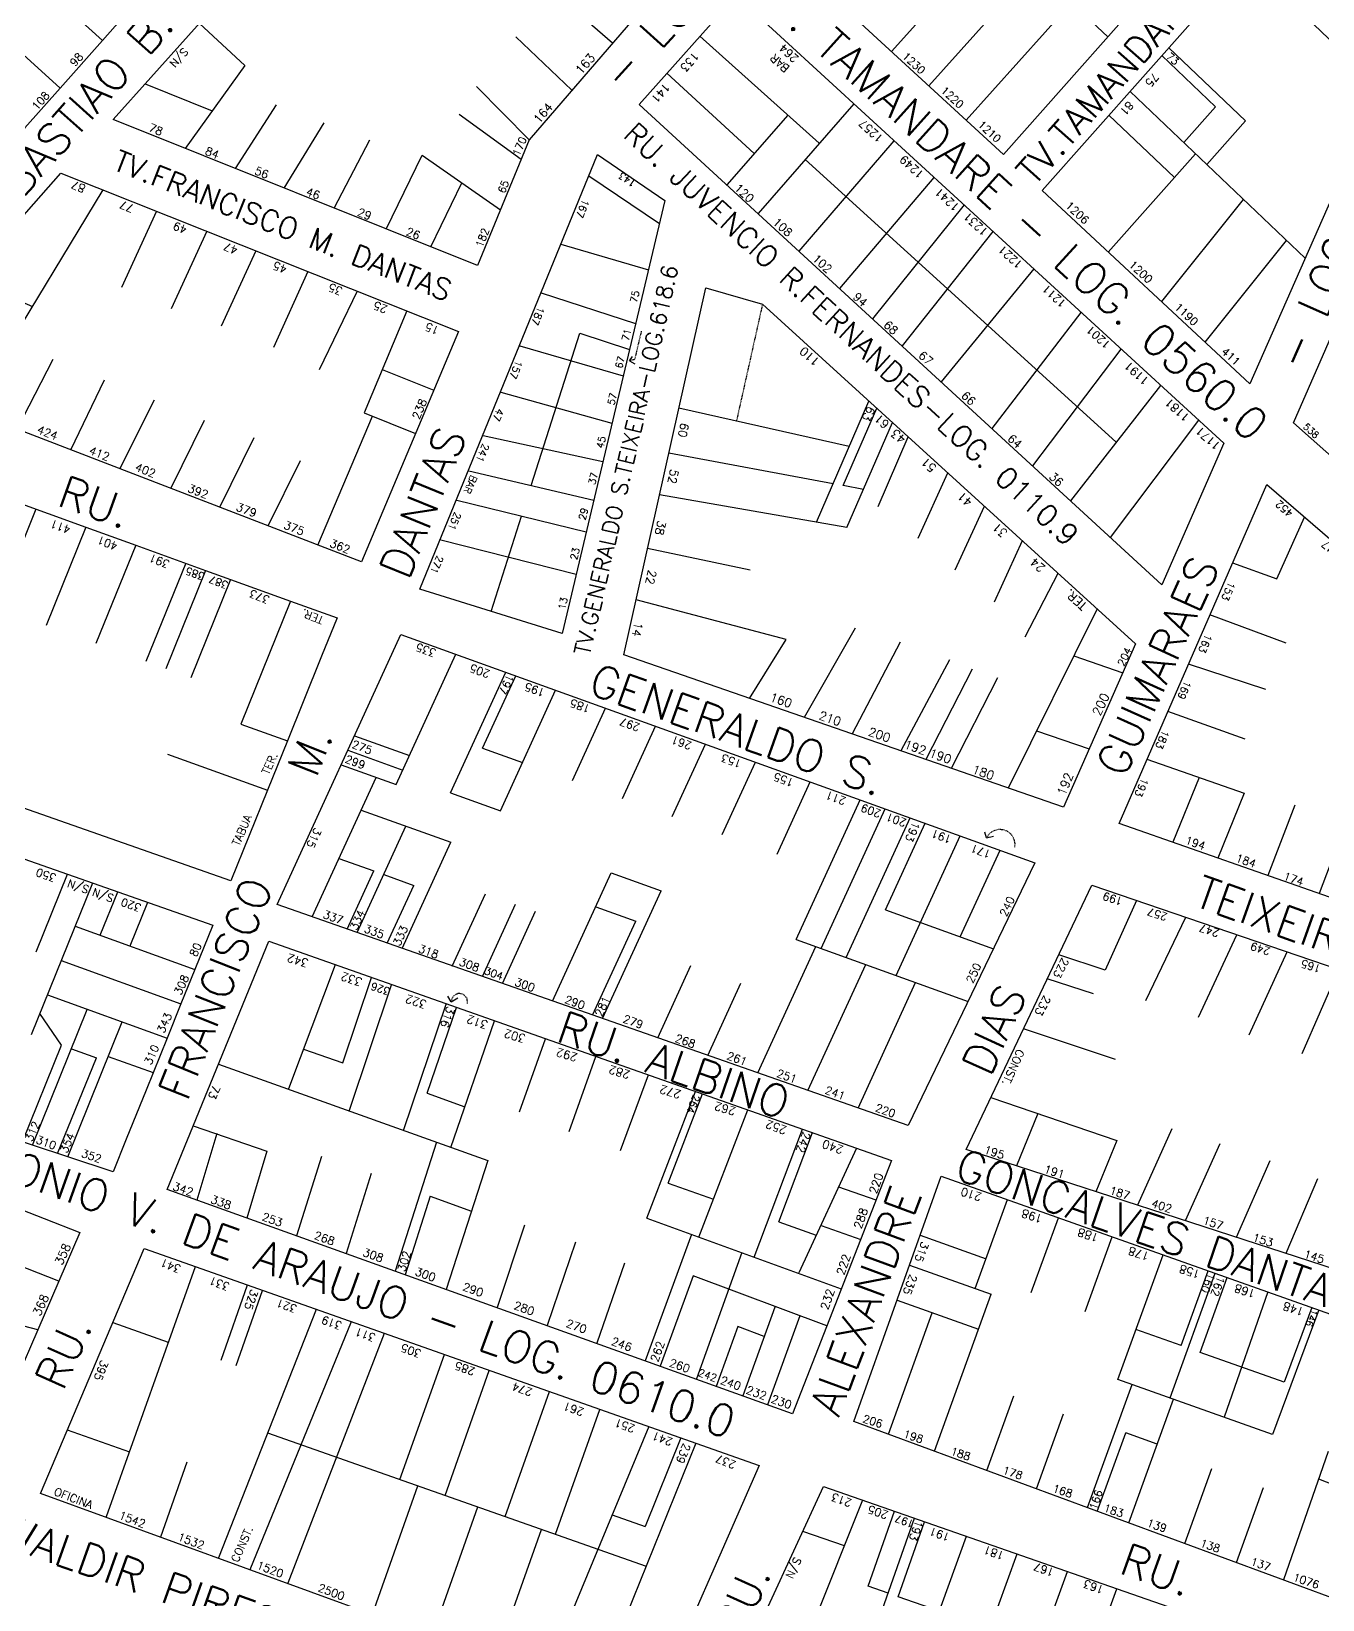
# Model space of a CAD drawing. Extents: x 714896 to 749292, y 8417558 to 8447149.
# Drawn here: x 737919.8 to 738163.1, y 8426398.5 to 8426694.1 of the extents above; entities that cross this region are included whole.
import ezdxf

# ---------------------------------------------------------------- set-up
doc = ezdxf.new("R2010")
doc.units = 0
doc.header["$MEASUREMENT"] = 0
doc.linetypes.add('ACAD_ISO03W100', pattern=[30, 12, -18])
for name, color, linetype in [('LOTE', 7, 'CONTINUOUS'), ('NUM-PORTA', 7, 'CONTINUOUS'), ('QUADRA', 6, 'CONTINUOUS'), ('TEXTO', 7, 'CONTINUOUS'), ('TEXTODERUA', 3, 'CONTINUOUS')]:
    doc.layers.add(name, color=color, linetype=linetype)
doc.styles.add('ROMANS', font='ROMANS.SHX', dxfattribs={"height": 1.5})

msp = doc.modelspace()

# ---------------------------------------------------------------- linework, layer by layer
at = {"layer": 'LOTE', "color": 7}
for p, q in [((738081.81, 8426690.33, 515.8), (738148.69, 8426764.75, 514.09)), ((738080.86, 8426732.37, 516.49), (738122.58, 8426693.12, 514.07)), ((738173.92, 8426683.48, -1.79), (738148.73, 8426707.54)), ((738088.86, 8426683.85, 515.8), (738108.78, 8426706.06, 515.03)), ((737922.06, 8426702.49), (737933.15, 8426692.39)), ((738029.25, 8426691.88, 512.98), (738017.9, 8426701.82, 513.39)), ((738095.91, 8426677.36, 515.8), (738115.78, 8426699.48, 514.69)), ((737914.09, 8426693.51), (737925.19, 8426683.42)), ((737951.41, 8426695.62, 513.93), (737959.99, 8426687.69, 513.75)), ((738021.62, 8426683.01, 512.98), (738011.05, 8426693.09, 513.24)), ((738068.21, 8426673.02, 512.74), (738045.74, 8426693.21, 515.7)), ((738148.57, 8426677.23, 512.42), (738134.1, 8426691.05, 513.45)), ((737959.99, 8426687.69, 513.75), (737948.73, 8426672.07, 514.06)), ((738142.9, 8426679.88, 512.73), (738132.77, 8426689.56, 513.45)), ((737941.19, 8426684.21), (737953.82, 8426679.14, 479.57)), ((738039.52, 8426686.22, 515.7), (738055.95, 8426671.08, 514.49)), ((738013.58, 8426673.66, 512.66), (738003.63, 8426683.73, 513.16)), ((738159.76, 8426651.34, 511.11), (738126.8, 8426682.82, 513.45)), ((737958.21, 8426668.26, 514.06), (737965.95, 8426680.3, 513.69)), ((738012.06, 8426669.97, 512.35), (738000.4, 8426678.44, 513.18)), ((738062.3, 8426678.33, 512.53), (738050.81, 8426665.19, 515.53)), ((738074.76, 8426680.44, 510.82), (738056.7, 8426659.78, 515.53)), ((738135.16, 8426666.55, 512.57), (738122.82, 8426678.34, 513.45)), ((738136.93, 8426673.15), (738142.9, 8426679.88)), ((737967.42, 8426664.57, 514.06), (737974.91, 8426676.88, 513.61)), ((738141.27, 8426669), (738148.57, 8426677.23)), ((737976.82, 8426660.8, 514.06), (737983.54, 8426673.7, 513.5)), ((738082.29, 8426673.52, 510.82), (738064.37, 8426652.72, 515.53)), ((737986.63, 8426656.86, 514.06), (737993.41, 8426670.81, 513.33)), ((737993.41, 8426670.81, 513.33), (738008.16, 8426660.49, 512.35)), ((738065.58, 8426669.94, 513.33), (738124.12, 8426616.76, 511.79)), ((738024.79, 8426666.9, 507.17), (738038.1, 8426657.91, 510.27)), ((738089.81, 8426666.6, 510.82), (738072.04, 8426645.67, 515.53)), ((737908.08, 8426622.61, 508.97), (737933.31, 8426664.23, 510.5)), ((737995, 8426653.51), (738000.87, 8426665.59, -0.63)), ((737943.35, 8426660.23, 510.5), (737936.76, 8426645.81, 509.82)), ((738095.52, 8426661.4, 512.89), (738078.27, 8426639.93, 512.85)), ((738148.13, 8426662.45, 515.7), (738132.69, 8426643.19, 515.42)), ((737952.8, 8426656.47, 510.5), (737946.12, 8426641.83, 509.92)), ((738100.93, 8426656.38, 510.82), (738083.82, 8426634.83, 515.53)), ((738156.23, 8426654.7, 511.38), (738140.88, 8426635.56, 511.11)), ((737962.05, 8426652.78, 510.5), (737955.55, 8426638.58, 510.02)), ((738019.55, 8426654.02, 507.17), (738036.02, 8426649.18, 510.27)), ((737971.83, 8426648.88, 510.5), (737965.36, 8426634.55, 510.12)), ((738108.64, 8426649.36, 510.81), (738091.21, 8426628.04, 515.53)), ((737907.81, 8426647.56, 508.97), (737920, 8426642.27, 509.47)), ((737981.14, 8426645.17, 510.5), (737974.01, 8426630.31, 510.22)), ((738015.83, 8426644.86, 507.17), (738033.62, 8426639.03, 510.27)), ((737990.51, 8426641.44, 510.5), (737982.46, 8426622.2, 511.13)), ((738117.51, 8426641.13, 510.82), (738100.73, 8426619.29, 515.53)), ((738023.11, 8426637.23, 508.64), (738032.46, 8426634.16, 510.27)), ((738011.78, 8426634.87, 507.17), (738031.28, 8426629.19, 510.27)), ((738125.04, 8426634.2, 510.82), (738108.4, 8426612.23, 515.53)), ((737917.1, 8426619.12, 508.97), (737923.88, 8426632.35, 509.47)), ((737927.21, 8426615.23, 508.97), (737933.57, 8426628.43, 509.55)), ((738008.21, 8426626.1, 507.17), (738029.16, 8426620.24, 510.27)), ((738132.5, 8426627.34, 510.82), (738115.57, 8426605.63, 515.53)), ((737936.42, 8426611.68, 508.97), (737942.99, 8426624.64, 509.61)), ((738041.78, 8426623.18, 509.56), (738073.89, 8426615.9, 513.05)), ((738067.69, 8426601.62, 511.24), (738077.59, 8426624.43, 514.49)), ((738072.74, 8426608.49, 512.41), (738079.07, 8426623.09, 514.49)), ((737946.06, 8426607.96, 508.97), (737952.4, 8426620.86, 509.69)), ((738073.45, 8426600.61, 511.67), (738082.04, 8426620.4, 514.49)), ((738139.68, 8426620.84, 510.8), (738123.07, 8426598.74, 515.53)), ((737955.24, 8426604.42, 508.97), (737961.75, 8426617.56, 509.81)), ((738004.9, 8426617.96, 507.17), (738027.45, 8426613.03, 510.27)), ((738079.3, 8426604.58, 512.62), (738084.99, 8426617.7, 514.49)), ((737964.37, 8426600.9, 508.97), (737970.45, 8426613.21, 509.95)), ((738070.82, 8426608.84, 512.89), (738039.86, 8426614.58, 509.56)), ((738002.19, 8426611.29, 507.17), (738025.72, 8426605.73, 510.27)), ((738086.84, 8426598.56, 512.6), (738092.46, 8426610.89, 514.49)), ((738076.56, 8426607.78, 513.51), (738072.74, 8426608.49, 513.1)), ((737999.94, 8426605.73, 507.17), (738024.3, 8426599.76, 510.27)), ((738073.45, 8426600.61, 513.36), (738038.12, 8426606.77, 509.56)), ((738093.84, 8426592.63, 512.53), (738099.33, 8426604.64, 514.49)), ((738154.43, 8426590.9, 509.82), (738159.69, 8426602.56, 510.4)), ((737996.9, 8426598.25, 507.17), (738022.41, 8426591.78, 510.27)), ((738101.25, 8426586.57, 512.43), (738106.49, 8426598.12, 514.49)), ((738055.2, 8426592.56, 511.29), (738035.86, 8426596.62, 509.56)), ((738146.09, 8426593.91, 509.46), (738154.43, 8426590.9, 509.82)), ((738107, 8426579.98, 512.18), (738113.24, 8426591.97, 514.49)), ((738061.98, 8426579.5, 511.1), (738033.7, 8426586.94, 509.56)), ((738120.61, 8426585.26, 514.49), (738103.81, 8426551.47, 510.28)), ((738156.2, 8426578.79, 509.8), (738141.83, 8426584.11, 509.46)), ((738075, 8426581.59, 511.5), (738065.37, 8426564.81, 510.28)), ((738055.05, 8426568.38, 510.28), (738061.98, 8426579.5, 511.1)), ((738083.46, 8426578.97, 511.57), (738074.41, 8426561.67, 510.28)), ((738092.79, 8426575.65, 511.62), (738083.59, 8426558.48, 510.28)), ((738116.2, 8426576.38), (738125.42, 8426573.18)), ((738152.37, 8426570.03, 509.72), (738137.79, 8426574.84, 509.46)), ((738097.02, 8426573.89, 511.63), (738088.31, 8426556.85, 510.28)), ((738101.81, 8426572.23, 511.63), (738093.1, 8426555.19, 510.28)), ((738148.5, 8426560.68, 509.66), (738133.9, 8426565.91, 509.46)), ((737980.63, 8426561.32), (737990.98, 8426557.6)), ((738109.18, 8426562.28), (738119.08, 8426558.85)), ((737979.38, 8426558.6), (737989.73, 8426554.87)), ((738004.79, 8426559.02), (738012.31, 8426556.31, 509.68)), ((737978.13, 8426555.87), (737988.48, 8426552.14)), ((738139.79, 8426553.47, 509.66), (738134.85, 8426541.27, 509.46)), ((737998.72, 8426550.57, 509.68), (738008.13, 8426547.18, 509.68)), ((738148.29, 8426550.5, 509.66), (738143.34, 8426538.29, 509.46)), ((738157.82, 8426548.24, 509.69), (738152.78, 8426534.99, 509.46)), ((737981.89, 8426547.34), (737998.81, 8426541.25)), ((738167.47, 8426544.86, 509.69), (738162.43, 8426531.61, 509.46)), ((737977.71, 8426538.22), (737984.29, 8426535.85)), ((737986.17, 8426535.17), (737991.81, 8426533.14)), ((738029.03, 8426535.48, 509.68), (738038.43, 8426532.09, 509.68)), ((738128.03, 8426530.29, 509.86), (738122.09, 8426517.18, 509.04)), ((738026.11, 8426529.1), (738033.63, 8426526.39)), ((738080.69, 8426528.51, 509.68), (738101.06, 8426521.17, 509.68)), ((738129.79, 8426511.41, 509.48), (738137.31, 8426527.12, 509.86)), ((738063.88, 8426522.93, 509.68), (738096.28, 8426511.26, 509.68)), ((738139.7, 8426508.3, 509.7), (738146.91, 8426523.84, 509.86)), ((738122.09, 8426517.18, 509.04), (738113.34, 8426520.01, 507.89)), ((738149.21, 8426504.97, 509.82), (738156.37, 8426520.6, 509.86)), ((737977.01, 8426518.13, 507.3), (737968.22, 8426494.75, 512.78)), ((737978.46, 8426499.66, 511.62), (737983.85, 8426515.78, 507.3)), ((738119.93, 8426512.67, 509.04), (738111.18, 8426515.5, 507.89)), ((738159.25, 8426501.47, 509.9), (738166.16, 8426517.26, 509.86)), ((737979.65, 8426490.59, 513.68), (737987.61, 8426514.4, 507.3)), ((737989.87, 8426486.93, 513.06), (737997.95, 8426510.77, 507.3)), ((737994.36, 8426493.94, 511.22), (737999.85, 8426510.14, 507.3)), ((737998.79, 8426483.74, 512.79), (738007.05, 8426507.57, 507.3)), ((738011.76, 8426490.44, 510.36), (738016.62, 8426504.21, 507.3)), ((738124.04, 8426500.32, 509.6), (738106.71, 8426506.11, 507.89)), ((738021.09, 8426486.72, 510.31), (738026.12, 8426500.87, 507.3)), ((738030.78, 8426483.13, 510.25), (738036.03, 8426497.39, 507.3)), ((738035.74, 8426470.38, 512.19), (738044.9, 8426494.27, 507.3)), ((738039.78, 8426477.01, 507.3), (738046.22, 8426493.81, 507.3)), ((738100.56, 8426493.16, 507.89), (738124.28, 8426485.07, 510.4)), ((738045.55, 8426466.82, 512.12), (738054.76, 8426490.81, 507.3)), ((738109.44, 8426490.13, -1.33), (738105.41, 8426480.25)), ((737950.26, 8426487.81, 514.87), (737964.12, 8426483.03, 513.55)), ((737954.7, 8426486.38, 513.55), (737950.91, 8426473.78, 514.92)), ((738055.96, 8426463.05, 512.13), (738065.05, 8426487.19, 507.3)), ((738060.59, 8426469.68, 510.67), (738066.94, 8426486.53, 507.3)), ((738134.69, 8426487.22, 510.26), (738128.22, 8426472.83, 511.7)), ((737964.12, 8426483.03, 513.55), (737960.33, 8426470.42, 514.92)), ((737996.09, 8426484.71, 511.45), (737988.31, 8426460.42, 514.92)), ((738075.21, 8426483.62, 507.3), (738064.37, 8426460.1, 510.7)), ((738124.28, 8426485.07, 510.4), (738120.33, 8426475.39, 511.7)), ((738143.7, 8426484.4, 510.35), (738137.16, 8426469.92, 511.7)), ((737974.46, 8426482.04, 513.07), (737969.73, 8426467.07, 514.92)), ((738005.79, 8426481.25, 511.26), (737997.95, 8426456.97, 514.92)), ((738153.14, 8426481.22, 510.41), (738146.81, 8426466.78, 511.7)), ((737983.76, 8426478.82, 512.88), (737979.05, 8426463.73, 514.92)), ((738162.14, 8426477.83, 510.43), (738156.16, 8426463.75, 511.7)), ((737994.93, 8426474.54, 512.8), (737990.18, 8426459.7, 514.92)), ((737994.93, 8426474.54, 512.8), (738002.71, 8426471.72, 512.51)), ((738012.71, 8426469.1, 512.47), (738007.53, 8426453.55, 514.92)), ((738035.74, 8426470.38, 511.5), (738072.38, 8426457.09, 510.09)), ((738022.28, 8426465.85, 512.35), (738016.94, 8426450.19, 514.92)), ((738044.16, 8426467.33, 510.5), (738035.41, 8426443.49, 514.94)), ((738053.62, 8426463.9, 510.06), (738045.07, 8426440.13, 514.92)), ((737950.6, 8426461.25, 514.2), (737933.88, 8426414.08, 516.23)), ((738031.51, 8426461.89, 512.3), (738026.29, 8426446.84, 514.92)), ((738044.48, 8426459.5, 511.77), (738038.23, 8426442.48, 514.94)), ((738069.67, 8426450.12, 510.09), (738044.48, 8426459.5, 511.77)), ((738152.75, 8426456.49, 509.72), (738144.5, 8426432.89, 509.72)), ((738059.88, 8426453.64, -3.67), (738053.8, 8426436.9)), ((738161.02, 8426453.55, 509.72), (738155.81, 8426439.49, 509.72)), ((737973.44, 8426453.2, 514.2), (737954.99, 8426406.36, 516.23)), ((738064.59, 8426451.96, -3.67), (738058.5, 8426435.21)), ((738162.34, 8426453.09, 509.72), (738153.65, 8426429.64, 509.72)), ((737986.25, 8426448.68, 514.2), (737968.07, 8426401.57, 516.23)), ((738052.91, 8426449.96, 512.45), (738048.81, 8426438.69, 514.92)), ((738057.87, 8426448.11, 511.65), (738052.91, 8426449.96, 512.45)), ((738036.09, 8426431.11, 514.2), (738016.47, 8426383.87, 516.23)), ((738044.95, 8426427.99, 514.2), (738025.81, 8426380.46, 516.23)), ((738042.12, 8426428.99, 514.2), (738035.39, 8426412.27, 514.91)), ((738164.1, 8426426.44, 510.58), (738155.71, 8426402.25, 513.84)), ((738162.3, 8426421.27, 510.58), (738172.12, 8426417.43, 509.72)), ((738076.4, 8426417.25, 515.79), (738067.04, 8426393.82, 515.84)), ((738077.41, 8426401.01, 360.53), (738082.41, 8426415.15, 515.79)), ((738069.56, 8426366.86), (738086.19, 8426413.84, 515.79)), ((738078.97, 8426363.48), (738095.97, 8426410.42, 515.79)), ((738088.38, 8426360.09), (738105.51, 8426407.09, 515.79)), ((738097.79, 8426356.71), (738114.98, 8426403.79, 515.79)), ((738107.21, 8426353.33), (738124.27, 8426400.54, 515.79))]:
    msp.add_line(p, q, dxfattribs=at)
at = {"layer": 'LOTE', "color": 7, "linetype": 'CONTINUOUS'}
msp.add_line((738122.69, 8426652.5, 512.35), (738139.14, 8426671.04, 512.35), dxfattribs=at)
at = {"layer": 'LOTE', "color": 7, "linetype": 'ACAD_ISO03W100', "ltscale": 0.005, "flags": 128}
msp.add_lwpolyline([(738057.53, 8426642.72), (738052.63, 8426620.72)], dxfattribs=at)
at = {"layer": 'LOTE', "color": 7, "linetype": 'CONTINUOUS', "flags": 128}
for points in [[(738013.96, 8426608.51), (738023.11, 8426637.23)], [(737985.88, 8426630.37), (737995.61, 8426626.5)], [(737982.46, 8426622.2), (737992.16, 8426618.34)], [(737973.76, 8426597.28), (737984.02, 8426621.59)], [(738006.39, 8426584.77), (738012.12, 8426602.75)], [(737988.48, 8426552.14), (737999.73, 8426576.69)], [(737998.72, 8426550.57), (738009.14, 8426573.3)], [(738004.79, 8426559.02), (738011.02, 8426572.62)], [(738008.13, 8426547.18), (738018.55, 8426569.91)], [(738021.71, 8426552.89), (738027.96, 8426566.52)], [(738031.12, 8426549.5), (738037.37, 8426563.13)], [(738040.53, 8426546.11), (738046.77, 8426559.75)], [(738049.93, 8426542.72), (738056.18, 8426556.36)], [(737972.66, 8426527.19), (737984.71, 8426553.5)], [(738060.28, 8426539), (738066.53, 8426552.63)], [(738063.88, 8426522.93), (738075.94, 8426549.24)], [(738068.59, 8426521.24), (738080.65, 8426547.55)], [(738073.29, 8426519.54), (738085.35, 8426545.86)], [(737981.15, 8426524.22), (737990.35, 8426544.3)], [(738080.69, 8426528.51), (738088.17, 8426544.84)], [(738082.7, 8426516.15), (738094.76, 8426542.47)], [(738099.71, 8426542.09), (738099.45, 8426543.19)], [(738099.71, 8426542.09), (738101.04, 8426542.43)], [(737989.64, 8426521.24), (737998.81, 8426541.25)], [(738094.8, 8426523.43), (738102.29, 8426539.76)], [(737979.26, 8426524.88), (737984.29, 8426535.85)], [(737986.81, 8426522.23), (737991.81, 8426533.14)], [(738017.96, 8426511.32), (738029.03, 8426535.48)], [(737999.08, 8426517.93), (738005.33, 8426531.57)], [(738027.4, 8426508.02), (738038.43, 8426532.09)], [(738004.74, 8426515.95), (738010.99, 8426529.59)], [(738008.52, 8426514.63), (738014.77, 8426528.26)], [(738025.51, 8426508.68), (738033.63, 8426526.39)], [(738056.65, 8426497.77), (738067.57, 8426521.6)], [(738037.78, 8426504.38), (738044.03, 8426518.02)], [(738066.09, 8426494.46), (738076.98, 8426518.21)], [(738047.21, 8426501.07), (738053.46, 8426514.71)], [(738075.53, 8426491.16), (738086.38, 8426514.83)]]:
    msp.add_lwpolyline(points, dxfattribs=at)
at = {"layer": 'LOTE', "color": 7, "linetype": 'ACAD_ISO03W100', "ltscale": 0.003, "elevation": 510.27, "flags": 128}
msp.add_lwpolyline([(738034.69, 8426637.6), (738033.42, 8426632.24), (738032.45, 8426632.04)], dxfattribs=at)
at = {"layer": 'LOTE', "color": 7, "flags": 128}
for points, elevation in [([(738032.45, 8426632.04), (738033.03, 8426632.81)], 510.27), ([(738032.45, 8426632.04), (738033.45, 8426631.46)], 510.27), ([(737971.05, 8426502.27), (737978.46, 8426499.66)], 508.52), ([(737955, 8426499.4), (738005.79, 8426481.25)], 514.87), ([(737994.36, 8426493.94), (738001.45, 8426491.41)], 508.52), ([(738039.78, 8426477.01), (738048.31, 8426474)], 507.3), ([(738060.59, 8426469.68), (738067.64, 8426467.19)], 507.3), ([(738068.58, 8426469.03), (738076.03, 8426466.4)], 510.09), ([(738083.07, 8426399.04), (738088.08, 8426413.18)], 254.75), ([(738072.96, 8426408.63), (738065.13, 8426411.36)], 776.85), ([(738081.18, 8426399.7), (738077.41, 8426401.01)], 515.79), ([(738090.86, 8426396.32), (738083.07, 8426399.04)], 515.79)]:
    msp.add_lwpolyline(points, dxfattribs=dict(at, elevation=elevation))
at = {"layer": 'LOTE', "color": 7, "linetype": 'CONTINUOUS', "flags": 128}
for points, elevation in [([(737920.62, 8426604.06), (737911.25, 8426580.88)], 507.13), ([(737930.03, 8426600.66), (737922.53, 8426582.12)], 507.13), ([(737939.43, 8426597.26), (737931.93, 8426578.72)], 507.13), ([(737948.84, 8426593.86), (737941.34, 8426575.32)], 507.13), ([(737952.6, 8426592.5), (737945.1, 8426573.96)], 507.13), ([(737957.3, 8426590.8), (737949.8, 8426572.26)], 507.13), ([(737968.59, 8426586.72), (737959.21, 8426563.54)], 507.13), ([(737959.21, 8426563.54), (737968, 8426560.36)], 507.13), ([(737945.44, 8426557.89), (737964.25, 8426551.09)], 507.13), ([(738129.97, 8426556.91), (738148.29, 8426550.5)], 509.46), ([(737919.76, 8426505.04), (737931.31, 8426533.59)], 507.13), ([(737920.68, 8426520.62), (737926.59, 8426535.24)], 507.13), ([(737932.72, 8426523.76), (737936.02, 8426531.93)], 507.13), ([(737938.36, 8426521.73), (737941.69, 8426529.95)], 507.13), ([(737928.02, 8426525.46), (737950.58, 8426517.3)], 507.13), ([(737925.39, 8426518.97), (737947.95, 8426510.81)], 507.13), ([(737922.77, 8426512.48), (737945.33, 8426504.32)], 507.13), ([(737919.96, 8426484.17), (737930.3, 8426509.76)], 507.13), ([(737925.42, 8426503), (737921.36, 8426508.99)], 507.13), ([(737926.6, 8426481.97), (737936.88, 8426507.38)], 507.13), ([(737918.06, 8426484.8), (737925.42, 8426503)], 507.13), ([(737924.7, 8426482.6), (737932, 8426500.64)], 507.13), ([(737927.3, 8426502.33), (737932, 8426500.64)], 507.13), ([(737934.25, 8426500.89), (737942.7, 8426497.83)], 507.13), ([(738097.63, 8426457.11), (738103.7, 8426473.89)], 509.72), ([(738108.18, 8426456.39), (738113.29, 8426470.49)], 509.72), ([(738087.23, 8426467.17), (738099.67, 8426462.75)], 509.72), ([(738118.33, 8426452.78), (738123.44, 8426466.89)], 509.72), ([(737924.95, 8426458.5), (737911.01, 8426464)], 507.13), ([(738124.5, 8426439.98), (738133.01, 8426463.49)], 509.72), ([(737920.98, 8426449.33), (737883.17, 8426459.23)], 507.13), ([(738085.21, 8426461.51), (738100.62, 8426456.05)], 509.72), ([(738134.32, 8426436.5), (738142.83, 8426460.01)], 509.72), ([(738136.4, 8426446.37), (738141.51, 8426460.47)], 509.72), ([(738139.99, 8426445.1), (738145.09, 8426459.2)], 509.72), ([(738082.89, 8426454.91), (738098.23, 8426449.45)], 509.72), ([(738089.91, 8426426.47), (738100.62, 8426456.05)], 513.84), ([(738081.24, 8426429.66), (738089.53, 8426452.55)], 513.84), ([(738136.4, 8426446.37), (738127.9, 8426449.38)], 509.72), ([(738155.81, 8426439.49), (738139.99, 8426445.1)], 509.72), ([(738118.76, 8426415.85), (738127.16, 8426439.04)], 513.84), ([(738153.65, 8426429.64), (738124.5, 8426439.98)], 509.72), ([(738099.79, 8426422.83), (738104.9, 8426436.93)], 513.84), ([(738126.53, 8426412.99), (738134.96, 8426436.27)], 513.84), ([(738109.14, 8426419.39), (738114.24, 8426433.49)], 513.84), ([(738120.62, 8426415.12), (738125.98, 8426429.91)], 513.84), ([(738131.9, 8426427.81), (738125.98, 8426429.91)], 513.84), ([(738137.11, 8426409.09), (738142.22, 8426423.2)], 513.84), ([(738146.84, 8426405.51), (738151.94, 8426419.62)], 513.84)]:
    msp.add_lwpolyline(points, dxfattribs=dict(at, elevation=elevation))
at = {"layer": 'LOTE', "color": 7, "linetype": 'ACAD_ISO03W100', "ltscale": 0.004, "flags": 128}
msp.add_lwpolyline([(738105.09, 8426540.36), (738105.12, 8426541.09), (738104.92, 8426541.9), (738104.46, 8426542.67), (738103.82, 8426543.24), (738103, 8426543.6), (738101.94, 8426543.67), (738101.06, 8426543.42), (738100.38, 8426542.97), (738099.71, 8426542.09)], dxfattribs=at)
at = {"layer": 'LOTE', "color": 7, "linetype": 'ACAD_ISO03W100', "ltscale": 0.002, "flags": 128}
msp.add_lwpolyline([(738001.94, 8426510.84), (738001.88, 8426511.81), (738001.12, 8426512.63), (738000.19, 8426512.77), (737999.38, 8426512.37), (737999.02, 8426511.86), (737998.89, 8426511.19)], dxfattribs=at)
at = {"layer": 'LOTE', "color": 7, "flags": 128}
for points in [[(737998.89, 8426511.19), (737998.23, 8426512.22)], [(737998.89, 8426511.19), (738000.09, 8426511.95)], [(738071.86, 8426476.33), (738078.91, 8426473.84)], [(737955.5, 8426443.66), (737960.51, 8426457.8)], [(737958.32, 8426442.62), (737963.33, 8426456.76)], [(737935.13, 8426450.73), (737945.56, 8426447.05)], [(737960.99, 8426404.16), (737980.06, 8426450.9)], [(737989.22, 8426421.14), (737997.58, 8426444.72)], [(737997.71, 8426418.14), (738006.05, 8426441.7)], [(738009.06, 8426414.14), (738017.41, 8426437.7)], [(738018.51, 8426410.8), (738026.86, 8426434.36)], [(737926.53, 8426430.48), (737938.23, 8426426.35)], [(737964.28, 8426429.94), (738035.6, 8426404.77)], [(737944.13, 8426410.33), (737949.14, 8426424.47)], [(737984.01, 8426395.75), (737992.58, 8426419.95)], [(737995.28, 8426391.62), (738003.91, 8426415.95)], [(738029.18, 8426414.46), (738035.39, 8426412.27)], [(738007.24, 8426387.25), (738015.91, 8426411.72)]]:
    msp.add_lwpolyline(points, dxfattribs=at)
at = {"layer": 'QUADRA', "color": 6}
for points in [[(738127.55, 8426784.54), (738169.14, 8426745.61), (738102.93, 8426670.91), (738060.65, 8426709.79), (738127.55, 8426784.54)], [(738176.61, 8426738.96), (738192.18, 8426724.96), (738149.35, 8426627.67), (738110.21, 8426664.12), (738176.61, 8426738.96)], [(738179.01, 8426669.49), (738200.1, 8426717.91), (738200.1, 8426717.91), (738259.09, 8426665.98), (738223, 8426562.35), (738157.61, 8426620.35), (738178.22, 8426667.66), (738204.22, 8426645.7), (738205.18, 8426647.4)], [(738052.55, 8426700.87), (738144.43, 8426616.49), (738132.8, 8426589.79), (738034.31, 8426680.36), (738052.55, 8426700.87)], [(737992.96, 8426588.95), (738026.41, 8426670.89), (738039.12, 8426662.23), (738019.76, 8426580.61), (737992.96, 8426588.95)], [(737925.33, 8426667.42), (738000.27, 8426637.56), (737981.94, 8426594.1), (737891.44, 8426629.02), (737925.33, 8426667.42)], [(738152.55, 8426608.73), (738217.83, 8426552.4), (738206.52, 8426516.17), (738124.71, 8426544.82), (738152.55, 8426608.73)], [(738202.36, 8426504.88), (738185.57, 8426454.19), (738095.9, 8426483.34), (738119.59, 8426533.18), (738202.36, 8426504.88)], [(738081.81, 8426481.3), (738063.21, 8426433.52), (737945.34, 8426475.78), (737964.48, 8426522.59), (738081.81, 8426481.3)], [(738091.2, 8426478.33), (738182.45, 8426445.95), (738165.31, 8426398.62), (738074.73, 8426432.05), (738091.2, 8426478.33)], [(738056.88, 8426423.79), (738036.22, 8426376.65), (737921.45, 8426418.52), (737941.04, 8426464.65), (738056.88, 8426423.79)], [(738069.03, 8426419.82), (738161.64, 8426387.5), (738144.85, 8426339.81), (738069.56, 8426366.86), (738048.18, 8426374.54), (738069.03, 8426419.82)]]:
    msp.add_lwpolyline(points, close=True, dxfattribs=at)
at = {"layer": 'QUADRA', "color": 6, "linetype": 'CONTINUOUS'}
for points in [[(737935.19, 8426677.5), (737999.06, 8426748.83), (738043.31, 8426708.21), (738013.58, 8426673.66), (738003.82, 8426649.97), (737935.19, 8426677.5)], [(738031.4, 8426576.59), (738046.82, 8426645.8), (738057.53, 8426642.72), (738127.84, 8426578.67), (738114.24, 8426547.85), (738031.4, 8426576.59)], [(737966.05, 8426529.51), (737989.38, 8426580.41), (738108.87, 8426537.39), (738084.99, 8426487.84), (737966.05, 8426529.51)]]:
    msp.add_lwpolyline(points, close=True, dxfattribs=at)
msp.add_lwpolyline([(737938.46, 8426698.38), (737933.15, 8426692.39), (737925.19, 8426683.42), (737918.55, 8426675.94), (737911.91, 8426668.46), (737905.28, 8426660.98), (737898.64, 8426653.5), (737892, 8426646.02), (737892, 8426646.02), (737885.46, 8426638.65), (737878.6, 8426630.92), (737870.23, 8426634.23), (737860.93, 8426637.9), (737851.63, 8426641.57), (737842.33, 8426645.24), (737833.92, 8426648.56), (737825.37, 8426651.94), (737816.07, 8426655.61), (737821.4, 8426661.41), (737826.22, 8426666.66), (737831.63, 8426672.55), (737837.04, 8426678.44), (737844.48, 8426686.55), (737853.95, 8426696.86)], dxfattribs=at)
at = {"layer": 'QUADRA', "color": 6, "linetype": 'CONTINUOUS', "elevation": 507.13}
for points in [[(737909.34, 8426608.14), (737930.03, 8426600.66), (737939.43, 8426597.26), (737952.6, 8426592.5), (737957.3, 8426590.8), (737968.59, 8426586.72), (737977.37, 8426583.54), (737974.46, 8426576.35), (737970.99, 8426567.75), (737968, 8426560.36), (737964.25, 8426551.09), (737957.33, 8426534), (737907.32, 8426551.53)], [(737903.94, 8426543.18), (737953.95, 8426525.64), (737950.58, 8426517.3), (737947.95, 8426510.81), (737945.33, 8426504.32), (737941.38, 8426494.55), (737937.63, 8426485.28), (737935.15, 8426479.15), (737926.6, 8426481.97), (737919.96, 8426484.17), (737912.31, 8426486.7)]]:
    msp.add_lwpolyline(points, dxfattribs=at)
msp.add_lwpolyline([(737928.92, 8426467.68), (737924.95, 8426458.5), (737920.98, 8426449.33), (737917, 8426440.15), (737914.07, 8426433.38), (737909.85, 8426423.63), (737899.97, 8426428.2), (737892.37, 8426431.71), (737885.29, 8426439.79), (737879.11, 8426446.84), (737880.67, 8426451.59), (737883.17, 8426459.23), (737887.74, 8426473.19), (737890.78, 8426482.72), (737900.08, 8426479.05), (737905.66, 8426476.85), (737914.97, 8426473.18), (737922.16, 8426470.35), (737928.92, 8426467.68)], close=True, dxfattribs=at)

# ---------------------------------------------------------------- texts
at = {"layer": 'NUM-PORTA', "color": 7, "style": 'ROMANS'}
for s, height, rotation, p in [('98', 1.479, 48.4645, (737927.97, 8426687.38)), ('S/N', 1.46, 228.1493, (737948.38, 8426691.17)), ('163', 1.648, 48.6606, (738023.34, 8426685.87)), ('133', 1.55, 228.2882, (738044.55, 8426690.37)), ('264', 1.535, 137.4035, (738064.45, 8426689.22)), ('1230', 1.442, 317.321, (738083.74, 8426689.28, -0.01)), ('73', 1.4, 318.6437, (738133.45, 8426689.22)), ('141', 1.551, 228.3028, (738039.1, 8426684.52)), ('75', 1.5, 228.6437, (738131.23, 8426686.44)), ('108', 1.479, 48.4642, (737920.82, 8426679.13)), ('1220', 1.442, 317.321, (738091, 8426682.83)), ('164', 1.61, 49.1708, (738015.44, 8426676.65)), ('81', 1.5, 228.6437, (738126.47, 8426681.07)), ('78', 1.519, 338.2233, (737941.74, 8426675.39)), ('1257', 1.535, 137.4289, (738080.43, 8426674.15)), ('1210', 1.442, 317.321, (738098, 8426676.39)), ('84', 1.526, 337.9861, (737952.34, 8426670.99)), ('170', 1.441, 67.0744, (738011.69, 8426670.46)), ('1249', 1.534, 137.4259, (738088.1, 8426667.36)), ('56', 1.527, 337.9888, (737961.67, 8426667.28)), ('143', 1.302, 144.5799, (738033.77, 8426665.73)), ('87', 1.535, 157.9228, (737930.13, 8426665.05)), ('46', 1.527, 340.2949, (737971.35, 8426663.27)), ('65', 1.42, 67.4031, (738008.9, 8426663.44)), ('120', 1.563, 317.6755, (738052.07, 8426664.41)), ('1241', 1.534, 137.4259, (738094.78, 8426661.18)), ('77', 1.536, 158.0836, (737939.23, 8426661.33)), ('29', 1.527, 338.0293, (737981.04, 8426659.48)), ('167', 1.381, 247.621, (738023.68, 8426662.64)), ('1206', 1.492, 317.223, (738114.47, 8426661.12)), ('49', 1.536, 158.1275, (737949.27, 8426657.31)), ('108', 1.563, 317.6755, (738059.33, 8426657.98)), ('1231', 1.534, 137.4378, (738100.18, 8426656.56)), ('26', 1.527, 338.0293, (737990.2, 8426655.81)), ('182', 1.429, 68.9838, (738004.75, 8426653.26)), ('47', 1.536, 158.1317, (737958.85, 8426653.44)), ('102', 1.563, 317.6755, (738066.79, 8426651.11)), ('1221', 1.534, 137.4378, (738106.7, 8426650.36)), ('45', 1.536, 158.1457, (737968.11, 8426649.83)), ('1200', 1.492, 317.223, (738126.44, 8426649.97)), ('35', 1.536, 157.8157, (737978.56, 8426645.72)), ('1211', 1.5, 137.6441, (738114.91, 8426643.01)), ('25', 1.534, 157.7568, (737987.04, 8426642.3)), ('75', 1.339, 76.4624, (738033.83, 8426642.85)), ('94', 1.563, 317.6755, (738074.43, 8426643.9)), ('1190', 1.492, 317.223, (738135.02, 8426641.98)), ('187', 1.375, 247.8453, (738015.22, 8426642.35)), ('15', 1.518, 157.2656, (737996.76, 8426638.28)), ('71', 1.336, 76.4181, (738032.28, 8426635.63, -510.27)), ('68', 1.563, 317.6755, (738080.21, 8426638.61)), ('1201', 1.5, 137.6441, (738123.24, 8426635.26)), ('110', 1.602, 138.585, (738068.48, 8426632.07)), ('67', 1.563, 317.6755, (738086.78, 8426632.85)), ('411', 1.492, 317.3102, (738143.86, 8426633.59)), ('157', 1.375, 247.8453, (738011.09, 8426632.24)), ('67', 1.336, 76.4181, (738031.05, 8426630.47, -510.27)), ('1191', 1.536, 137.6441, (738130.51, 8426628.42)), ('238', 1.518, 67.2656, (737992.85, 8426620.85)), ('57', 1.335, 76.3853, (738029.59, 8426623.57)), ('66', 1.563, 317.6769, (738094.84, 8426625.28)), ('47', 1.375, 247.872, (738007.53, 8426623.18)), ('63', 1.602, 243.8778, (738077.4, 8426623.61)), ('1181', 1.537, 137.7908, (738138.17, 8426621.53)), ('424', 1.526, 339.0224, (737920.69, 8426618.45)), ('60', 1.586, 258.1396, (738042.14, 8426620.44, -509.56)), ('61', 1.602, 138.2704, (738081.58, 8426620.26)), ('43', 1.602, 138.2704, (738084.71, 8426617.46)), ('1171', 1.537, 137.7908, (738143.96, 8426616.19)), ('538', 1.256, 317.8906, (738159.3, 8426619.45)), ('241', 1.375, 247.872, (738004.83, 8426616.56)), ('45', 1.336, 76.3221, (738027.49, 8426615.39)), ('64', 1.563, 317.7006, (738103.56, 8426617.18)), ('412', 1.527, 339.077, (737930.48, 8426614.51)), ('51', 1.601, 138.0304, (738090.41, 8426612.04)), ('402', 1.526, 339.0358, (737939.16, 8426611.37)), ('37', 1.335, 76.3104, (738025.98, 8426608.56)), ('52', 1.586, 258.1396, (738040.19, 8426611.69, -509.56)), ('36', 1.563, 317.7006, (738111.38, 8426610)), ('392', 1.526, 339.0647, (737949.07, 8426607.37)), ('41', 1.603, 138.0331, (738097.23, 8426605.59)), ('379', 1.525, 339.0343, (737958.19, 8426603.89)), ('29', 1.337, 76.4076, (738024.15, 8426601.88)), ('452', 1.4, 138.8598, (738157.67, 8426603.47)), ('411', 1.5, 160.5346, (737927.32, 8426600.81)), ('375', 1.524, 338.9611, (737967.17, 8426600.46)), ('251', 1.344, 246.9065, (737999.57, 8426603.63)), ('38', 1.585, 257.8577, (738037.81, 8426602.01)), ('31', 1.602, 137.8967, (738103.83, 8426599.76)), ('401', 1.5, 158.3187, (737936.17, 8426597.63)), ('362', 1.519, 338.7815, (737975.83, 8426597.04)), ('391', 1.5, 158.3125, (737945.93, 8426594.26)), ('271', 1.344, 246.9065, (737996.22, 8426595.44)), ('23', 1.337, 76.4139, (738022.56, 8426594.37)), ('447', 1.401, 139.0618, (738166.39, 8426595.9)), ('385', 1.4, 160.1595, (737952.51, 8426591.94)), ('22', 1.586, 257.9776, (738036.03, 8426592.72)), ('24', 1.604, 137.8222, (738110.93, 8426593.18)), ('387', 1.4, 158.3125, (737956.96, 8426590.27)), ('153', 1.398, 246.7085, (738145.38, 8426590.49)), ('373', 1.5, 158.2862, (737964.82, 8426587.53)), ('13', 1.344, 76.8122, (738020.31, 8426585)), ('14', 1.587, 257.8965, (738033.47, 8426582.88)), ('335', 1.5, 160.1153, (737996.16, 8426577.53)), ('204', 1.4, 64.4529, (738125.62, 8426574.32)), ('163', 1.398, 246.656, (738141.03, 8426580.63)), ('205', 1.5, 160.1261, (738006.32, 8426573.58)), ('197', 1.5, 243.8208, (738009.44, 8426573.1)), ('195', 1.5, 160.124, (738016.67, 8426570.06)), ('160', 1.633, 340.9036, (738058.77, 8426567.94)), ('200', 1.696, 64.4529, (738121.1, 8426564.93)), ('169', 1.398, 246.6237, (738137.09, 8426571.86)), ('185', 1.5, 160.1262, (738025.22, 8426567.01)), ('210', 1.633, 340.8894, (738068, 8426564.51)), ('297', 1.5, 160.1196, (738034.59, 8426563.51)), ('200', 1.633, 340.8781, (738077.31, 8426561.44)), ('275', 1.5, 339.2985, (737980, 8426559.15)), ('261', 1.5, 160.1237, (738044.35, 8426560.06)), ('192', 1.634, 340.8472, (738084.08, 8426559.05)), ('183', 1.399, 246.6222, (738132.95, 8426562.54)), ('299', 1.5, 339.2985, (737978.72, 8426556.36)), ('153', 1.5, 160.1066, (738053.73, 8426556.64)), ('190', 1.634, 340.8472, (738088.8, 8426557.41)), ('155', 1.5, 160.0925, (738063.57, 8426553.09)), ('180', 1.634, 340.8146, (738096.88, 8426554.34)), ('192', 1.685, 67.9621, (738114.53, 8426549.93)), ('193', 1.399, 246.6222, (738129.04, 8426553.51)), ('211', 1.5, 160.0891, (738073.41, 8426549.63)), ('209', 1.5, 160.0703, (738080.02, 8426547.24)), ('201', 1.5, 160.0703, (738084.79, 8426545.53)), ('315', 1.5, 245.3174, (737973.15, 8426544.14)), ('193', 1.5, 246.9499, (738085.88, 8426545.29)), ('191', 1.5, 160.0052, (738093.32, 8426542.41)), ('194', 1.487, 340.6786, (738137.05, 8426541.04)), ('171', 1.5, 159.5584, (738100.73, 8426539.59)), ('184', 1.487, 340.6786, (738146.59, 8426537.69)), ('174', 1.487, 340.6786, (738155.57, 8426534.26)), ('240', 1.5, 64.59, (738103.48, 8426527.11)), ('199', 1.474, 162.1582, (738125.54, 8426530.74)), ('337', 1.5, 339.9999, (737974.57, 8426527.08)), ('334', 1.5, 65.0604, (737981.07, 8426524.53)), ('257', 1.473, 162.3466, (738133.97, 8426527.8)), ('335', 1.5, 339.9999, (737982.3, 8426524.39)), ('333', 1.5, 65.6793, (737989.2, 8426521.58)), ('247', 1.472, 162.5044, (738143.73, 8426524.75)), ('80', 1.5, 65.7915, (737950.86, 8426519.53)), ('318', 1.5, 339.9717, (737992.54, 8426520.62)), ('249', 1.472, 162.4751, (738153.36, 8426521.31)), ('342', 1.566, 163.6181, (737972.1, 8426519.15)), ('308', 1.5, 339.9717, (738000.23, 8426518.13)), ('250', 1.5, 64.59, (738097.16, 8426514.54)), ('223', 1.514, 243.0078, (738113.99, 8426519.62)), ('165', 1.472, 162.4782, (738162.88, 8426518.04)), ('308', 1.5, 65.7915, (737947.95, 8426512.32)), ('332', 1.568, 161.5453, (737982.25, 8426515.55)), ('304', 1.4, 339.9717, (738004.97, 8426516.48)), ('300', 1.5, 339.9717, (738010.68, 8426514.34)), ('326', 1.4, 161.5453, (737987.44, 8426513.72)), ('322', 1.569, 161.9637, (737994.38, 8426511.33)), ('316', 1.57, 250.3292, (737998.11, 8426510.48)), ('290', 1.5, 339.9717, (738020.11, 8426511.03)), ('281', 1.5, 64.7974, (738027.21, 8426508.25)), ('233', 1.514, 241.13, (738110.62, 8426512.52)), ('343', 1.5, 65.7915, (737944.75, 8426505.14)), ('312', 1.57, 161.371, (738005.94, 8426507.46)), ('279', 1.5, 339.9717, (738031.09, 8426507.38)), ('302', 1.57, 163.5431, (738013, 8426504.92)), ('268', 1.5, 339.9693, (738040.92, 8426503.73)), ('310', 1.5, 65.7915, (737942.32, 8426499.15)), ('292', 1.57, 163.5347, (738022.81, 8426501.37)), ('261', 1.5, 339.9693, (738050.64, 8426500.42)), ('282', 1.57, 163.537, (738032.72, 8426498.1)), ('251', 1.5, 339.9693, (738060.05, 8426497.12)), ('73', 1.508, 247.1436, (737954.01, 8426495.63)), ('272', 1.57, 163.5118, (738042.31, 8426494.39)), ('241', 1.5, 339.921, (738069.15, 8426493.95)), ('264', 1.4, 247.874, (738044.51, 8426493.83)), ('262', 1.57, 163.504, (738052.63, 8426491.21)), ('220', 1.5, 340.2485, (738078.63, 8426490.61)), ('252', 1.57, 160.0601, (738062.27, 8426487.59)), ('312', 1.5, 66.2612, (737919.88, 8426484.7, -507.13)), ('310', 1.5, 339.4152, (737920.48, 8426484.62)), ('354', 1.5, 66.2612, (737926.46, 8426482.52, -507.13)), ('242', 1.57, 250.3039, (738065.18, 8426486.86)), ('352', 1.5, 341.0681, (737929.03, 8426482.03)), ('240', 1.57, 161.1814, (738072.93, 8426483.92)), ('195', 1.511, 342.3949, (738099.14, 8426482.68)), ('191', 1.511, 342.3949, (738110.45, 8426479.01)), ('342', 1.528, 340.4461, (737946.25, 8426475.78)), ('220', 1.549, 71.0707, (738079.02, 8426474.83)), ('338', 1.528, 340.4461, (737953.39, 8426473.32)), ('210', 1.548, 162.3093, (738098.99, 8426475.02)), ('187', 1.511, 342.546, (738122.77, 8426475)), ('253', 1.529, 340.3708, (737963.06, 8426470.06)), ('288', 1.549, 71.0707, (738076.14, 8426468.24)), ('198', 1.552, 162.166, (738110.44, 8426470.92)), ('402', 1.511, 342.5381, (738130.68, 8426472.53)), ('188', 1.553, 162.1214, (738121.01, 8426467.35)), ('157', 1.511, 342.5536, (738140.36, 8426469.37)), ('358', 1.608, 65.4124, (737925.55, 8426461.4)), ('268', 1.529, 340.353, (737972.9, 8426466.55)), ('315', 1.508, 249.2672, (738087.53, 8426466.12)), ('153', 1.511, 342.587, (738149.76, 8426466.14)), ('341', 1.505, 158.6033, (737948.09, 8426461.4)), ('308', 1.529, 340.3464, (737982.06, 8426463.37)), ('302', 1.529, 73.1631, (737990.19, 8426460.18)), ('222', 1.549, 71.0707, (738072.87, 8426459.52)), ('178', 1.553, 162.1109, (738130.57, 8426463.84)), ('145', 1.511, 342.587, (738159.41, 8426463)), ('331', 1.505, 159.5689, (737957.26, 8426458.08)), ('300', 1.529, 340.3406, (737991.91, 8426459.73)), ('235', 1.508, 249.2672, (738085.33, 8426459.95)), ('158', 1.553, 162.0976, (738140.16, 8426460.45)), ('160', 1.5, 248.9424, (738141.47, 8426460.26)), ('325', 1.505, 250.1162, (737961.14, 8426457.11)), ('290', 1.53, 340.3344, (738000.89, 8426456.86)), ('232', 1.549, 71.1424, (738069.86, 8426452.97)), ('162', 1.5, 248.9424, (738143.31, 8426459.61)), ('168', 1.553, 162.0839, (738150.57, 8426456.79)), ('368', 1.608, 65.4124, (737921.41, 8426451.82)), ('321', 1.505, 160.1162, (737969.93, 8426453.9)), ('280', 1.53, 340.3265, (738010.52, 8426453.34)), ('148', 1.552, 162.0585, (738159.72, 8426453.42)), ('319', 1.505, 160.104, (737978.41, 8426450.72)), ('270', 1.53, 340.3166, (738020.37, 8426449.95)), ('146', 1.3, 249.1051, (738160.99, 8426453.38, 509.72)), ('311', 1.505, 160.104, (737984.76, 8426448.48)), ('246', 1.53, 340.3123, (738028.89, 8426446.57)), ('305', 1.505, 160.104, (737993.36, 8426445.46)), ('262', 1.53, 70.3049, (738037.81, 8426443.16)), ('395', 1.505, 248.6033, (737932.92, 8426443.77)), ('285', 1.505, 160.104, (738003.53, 8426442.09)), ('260', 1.53, 340.3049, (738039.81, 8426442.53)), ('242', 1.4, 340.2729, (738045.26, 8426440.73, -514.92)), ('274', 1.505, 160.1601, (738014.33, 8426438.19)), ('240', 1.53, 340.2729, (738049.42, 8426439.24, -514.92)), ('232', 1.531, 340.1925, (738054.29, 8426437.41)), ('261', 1.505, 159.8473, (738024.02, 8426434.44)), ('230', 1.531, 340.1925, (738059, 8426435.72)), ('206', 1.47, 342.4456, (738076.28, 8426431.98)), ('251', 1.505, 159.9183, (738033.67, 8426431.31)), ('241', 1.506, 159.6142, (738040.74, 8426428.82)), ('198', 1.473, 341.6851, (738083.93, 8426429.13)), ('239', 1.508, 247.8866, (738042.64, 8426428.13)), ('188', 1.473, 341.6043, (738092.83, 8426425.87)), ('237', 1.508, 158.223, (738052.69, 8426424.45, 0.01)), ('178', 1.474, 341.5762, (738102.66, 8426422.29)), ('213', 1.512, 160.2579, (738074.51, 8426417.32)), ('168', 1.474, 341.56, (738112.05, 8426418.86)), ('166', 1.473, 71.5404, (738120.47, 8426415.29)), ('1542', 1.509, 339.1529, (737936.08, 8426413.81)), ('205', 1.51, 160.4528, (738081.36, 8426415.02)), ('183', 1.473, 341.5404, (738121.67, 8426415.17)), ('197', 1.4, 160.4528, (738086.2, 8426413.33)), ('193', 1.51, 250.4743, (738086.4, 8426413.58)), ('191', 1.51, 160.4743, (738092.98, 8426410.87)), ('139', 1.474, 341.5364, (738129.81, 8426412.34)), ('1532', 1.509, 339.2138, (737947.18, 8426409.74)), ('138', 1.474, 341.5212, (738139.86, 8426408.54)), ('S/N', 1.499, 245.1446, (738063.56, 8426406.66)), ('181', 1.51, 160.503, (738103.22, 8426407.38)), ('137', 1.474, 341.4998, (738149.38, 8426405.07)), ('1520', 1.509, 339.3627, (737962.08, 8426404.4)), ('167', 1.51, 160.5259, (738112.64, 8426404.24)), ('1076', 1.474, 341.4546, (738157.34, 8426402.11)), ('2500', 1.509, 339.3278, (737973.61, 8426400.14)), ('163', 1.51, 160.5187, (738122, 8426400.97))]:
    msp.add_text(s, height=height, rotation=rotation, dxfattribs=at).set_placement(p)
at = {"layer": 'NUM-PORTA', "style": 'ROMANS'}
for s, p in [('350', (737924.58, 8426535.12)), ('S/N', (737930.79, 8426532.95)), ('S/N', (737935.45, 8426531.31)), ('320', (737940.59, 8426529.51))]:
    msp.add_text(s, height=1.5, rotation=160.5746, dxfattribs=at).set_placement(p)
at = {"layer": 'TEXTO', "style": 'ROMANS'}
for s, height, rotation, p in [('BAR', 1.539, 137.4399, (738062.76, 8426687.36)), ('BAR', 1.376, 246.1294, (738002.58, 8426610.59)), ('TER.', 1.607, 137.6182, (738118.83, 8426586.06)), ('TER.', 1.5, 158.0328, (737974.96, 8426583.72)), ('TER.', 1.5, 65.7915, (737964.48, 8426553.86)), ('TABUA', 1.5, 66.572, (737958.91, 8426540.42)), ('CONST.', 1.515, 245.9127, (738105.54, 8426502.4)), ('CONST.', 1.5, 66.127, (737958.7, 8426405.37))]:
    msp.add_text(s, height=height, rotation=rotation, dxfattribs=at).set_placement(p)
at = {"layer": 'TEXTO', "color": 7, "style": 'ROMANS'}
msp.add_text('OFICINA', height=1.509, rotation=339.1529, dxfattribs=at).set_placement((737923.88, 8426418.26))
at = {"layer": 'TEXTODERUA', "style": 'ROMANS'}
for s, height, rotation, p in [('TV.TAMANDARE-LOG.0561.9', 5, 48.5253, (738108.74, 8426664.79)), ('- LOG. 0640.2', 6, 47.592, (738030.96, 8426682.46)), ('RU. SEBASTIAO B. SORTE', 6, 48.3514, (737899.46, 8426641.71)), ('RU. TAMANDARE - LOG. 0560.0', 6, 317.8987, (738053.96, 8426702.62)), ('- LOG. 0620.8', 6, 66.3262, (738159.29, 8426629.82)), ('RU. JUVENCIO R.FERNANDES-LOG. 0110.9', 4, 317.192, (738031.04, 8426674.35)), ('TV.FRANCISCO M. DANTAS', 4, 338.3914, (737934.84, 8426668.15)), ('TV.GENERALDO S.TEIXEIRA-LOG.618.6 ', 3, 77.1442, (738024.94, 8426576.32)), ('DANTAS', 6, 67.9181, (737990.75, 8426590.47)), ('RU.  ', 6, 340.3857, (737924.34, 8426604.85)), ('GUIMARAES', 6, 65.745, (738125.69, 8426553.18)), ('GENERALDO S. ', 6, 340.3857, (738024.42, 8426569.4)), ('FRANCISCO    M.', 6, 68.2783, (737949.12, 8426492.18)), ('TEIXEIRA ', 6, 340.3857, (738138.47, 8426529.42)), ('RU. JOAO ANTONIO NOGUEIRA - LOG. 0142.7', 6, 70.975, (738157.32, 8426346.04)), ('DIAS ', 6, 65.745, (738100.38, 8426496.86)), ('RU. ALBINO  ', 6, 340.8537, (738018.34, 8426503.88)), ('RU. ANTONIO V. DE ARAUJO - LOG. 0610.0 ', 6, 340.2314, (737885, 8426488.37)), ('GONCALVES DANTAS ', 6, 340.8537, (738093.4, 8426477.95)), (' ALEXANDRE  ', 6, 69.665, (738070.46, 8426428.83)), ('RU. ', 6, 65.745, (737925.72, 8426437.6)), ('AV. GOV. WALDIR PIRES - LOG.0630.5', 6, 340.504, (737877.36, 8426421.74)), ('RU.  ', 6, 340.2314, (738124.45, 8426403.58)), ('RU. ', 6, 65.745, (738053.65, 8426390.99))]:
    msp.add_text(s, height=height, rotation=rotation, dxfattribs=at).set_placement(p)

doc.saveas('drawing.dxf')
